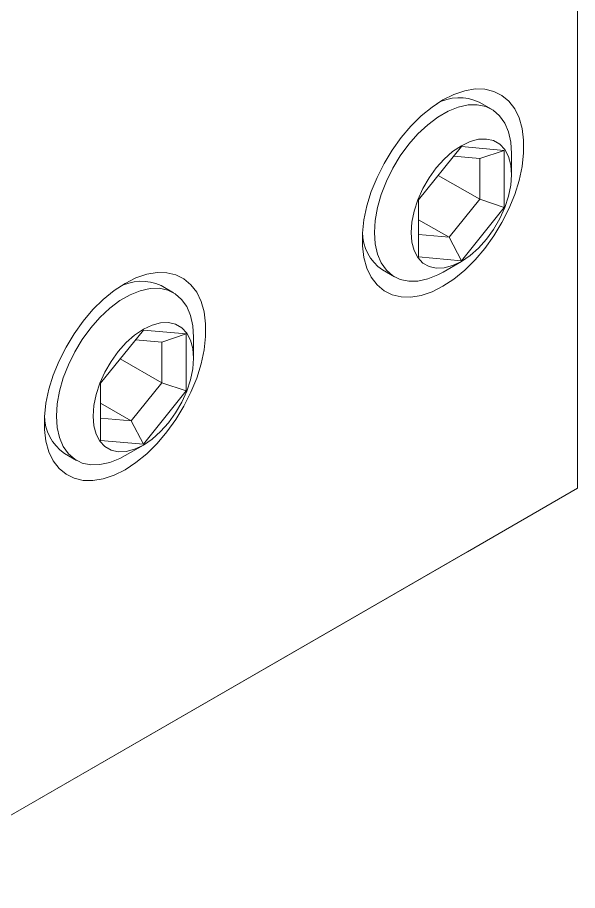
# Model space of a CAD drawing. Header units: inches. Extents: x 0.1 to 10.9, y 0 to 8.5.
# Drawn here: x 10.124 to 10.448, y 6.091 to 6.596 of the extents above; entities that cross this region are included whole.
import ezdxf

# ---------------------------------------------------------------- set-up
doc = ezdxf.new("R2010")
doc.units = ezdxf.units.IN
doc.header["$MEASUREMENT"] = 0

msp = doc.modelspace()

# ---------------------------------------------------------------- linework, layer by layer
at = {"color": 7, "linetype": 'Continuous', "lineweight": 0}
for p, q in [((10.4479522956, 6.3239032579), (10.4479522956, 7.4833912108)), ((10.3981682742, 6.5430663224), (10.3910972064, 6.5471483629)), ((10.356028414, 6.4906574353), (10.3807771514, 6.5214446293)), ((10.3807771514, 6.5214446293), (10.4055258887, 6.5192317192)), ((10.4055258887, 6.5192317192), (10.3913837531, 6.5145174186)), ((10.4055258887, 6.5192317192), (10.4055258887, 6.4862316152)), ((10.3913837531, 6.5145174186), (10.3762932788, 6.5158667344)), ((10.3913837531, 6.4909459158), (10.3913837531, 6.5145174186)), ((10.4097685294, 6.5051808915), (10.4097685294, 6.5174270132)), ((10.3673933352, 6.5047952892), (10.3913837531, 6.4909459158)), ((10.356028414, 6.4576573313), (10.356028414, 6.4906574353)), ((10.3737060836, 6.4689550629), (10.3913837531, 6.4909459158)), ((10.4055258887, 6.4862316152), (10.3913837531, 6.4909459158)), ((10.4055258887, 6.4862316152), (10.3807771514, 6.4554444212)), ((10.356028414, 6.4791601643), (10.3737060836, 6.4689550629)), ((10.356028414, 6.470535713), (10.3737060836, 6.4689550629)), ((10.3807771514, 6.4554444212), (10.3737060836, 6.4689550629)), ((10.3807771514, 6.4554444212), (10.356028414, 6.4576573313)), ((10.3701769855, 6.4488450165), (10.3807818633, 6.4549690725)), ((10.3351017573, 6.4501508903), (10.3421728252, 6.4460688498)), ((10.2143205111, 6.4369332678), (10.2072494433, 6.4410153084)), ((10.1721806509, 6.3845243808), (10.1969293883, 6.4153115747)), ((10.1969293883, 6.4153115747), (10.2216781256, 6.4130986647)), ((10.2216781256, 6.4130986647), (10.20753599, 6.4083843641)), ((10.2216781256, 6.4130986647), (10.2216781256, 6.3800985606)), ((10.20753599, 6.4083843641), (10.1924455157, 6.4097336799)), ((10.20753599, 6.3848128612), (10.20753599, 6.4083843641)), ((10.2259207663, 6.399047837), (10.2259207663, 6.4112939587)), ((10.1835455721, 6.3986622347), (10.20753599, 6.3848128612)), ((10.1721806509, 6.3515242767), (10.1721806509, 6.3845243808)), ((10.1898583205, 6.3628220084), (10.20753599, 6.3848128612)), ((10.2216781256, 6.3800985606), (10.20753599, 6.3848128612)), ((10.2216781256, 6.3800985606), (10.1969293883, 6.3493113667)), ((10.1721806509, 6.3730271098), (10.1898583205, 6.3628220084)), ((10.1721806509, 6.3644026584), (10.1898583205, 6.3628220084)), ((10.1969293883, 6.3493113667), (10.1898583205, 6.3628220084)), ((10.1969293883, 6.3493113667), (10.1721806509, 6.3515242767)), ((10.1863292223, 6.342711962), (10.1969341002, 6.348836018)), ((10.1512539942, 6.3440178358), (10.158325062, 6.3399357952)), ((10.1085410406, 6.127965311), (10.4479522956, 6.3239032579)), ((10.3843126853, 6.2871529498), (10.4479522956, 6.3239032579)), ((10.0449014303, 6.091215003), (10.3843126853, 6.2871529498))]:
    msp.add_line(p, q, dxfattribs=at)
at = {"color": 7, "linetype": 'Continuous', "lineweight": 0, "flags": 128}
for points in [[(10.3701705497, 6.5484592797), (10.3765253175, 6.5516258589), (10.382761708, 6.5537295505), (10.3887635491, 6.5547311666), (10.3944190377, 6.554612049), (10.399622823, 6.5533744167), (10.404277968, 6.5510413244), (10.4082977565, 6.5476562333), (10.4116073071, 6.543282201), (10.4141449695, 6.5380007077), (10.4158634715, 6.5319101375), (10.4167308009, 6.5251239462), (10.4167308009, 6.5177685478), (10.4158634715, 6.5099809593), (10.4141449695, 6.5019062488), (10.4116073071, 6.493694833), (10.4082977565, 6.4854996748), (10.404277968, 6.4774734347), (10.399622823, 6.4697656263), (10.3944190377, 6.4625198315), (10.3887635491, 6.4558710258), (10.382761708, 6.4499430637), (10.3765253175, 6.444846372), (10.3701705497, 6.4406758925), (10.3638157818, 6.4375093133), (10.3575793913, 6.4354056217), (10.3515775503, 6.4344040056), (10.3459220616, 6.4345231231), (10.3407182764, 6.4357607554), (10.3360631313, 6.4380938477), (10.3320433429, 6.4414789389), (10.3287337922, 6.4458529711), (10.3261961299, 6.4511344644), (10.3244776278, 6.4572250346), (10.3236102984, 6.4640112259), (10.3236102984, 6.4713666244), (10.3244776278, 6.4791542129), (10.3261961299, 6.4872289233), (10.3287337922, 6.4954403392), (10.3320433429, 6.5036354973), (10.3360631313, 6.5116617374), (10.3407182764, 6.5193695458), (10.3459220616, 6.5266153406), (10.3515775503, 6.5332641464), (10.3575793913, 6.5391921085), (10.3638157818, 6.5442888001), (10.3701705497, 6.5484592797)], [(10.3701769855, 6.4488450165), (10.3672113889, 6.4472608734), (10.3613591702, 6.444901053), (10.3557037832, 6.4436507008), (10.3503715598, 6.4435377477), (10.3454816131, 6.4445647168), (10.3411431765, 6.4467086675), (10.3374531634, 6.4499217072), (10.3344940027, 6.4541320622), (10.3323317971, 6.4592456799), (10.3310148466, 6.4651483306), (10.3305725699, 6.4717081589), (10.3310148466, 6.4787786291), (10.3323317971, 6.4862017984), (10.3344940027, 6.4938118456), (10.3374531634, 6.5014387748), (10.3411431765, 6.508912213), (10.3454816131, 6.5160652159), (10.3503715598, 6.5227379973), (10.3557037832, 6.5287814983), (10.3613591702, 6.534060717), (10.3672113889, 6.5384577244), (10.3731297104, 6.5418742987), (10.3789819291, 6.5442341192), (10.3846373161, 6.5454844714), (10.3899695395, 6.5455974245), (10.3948594862, 6.5445704553), (10.3991979228, 6.5424265047), (10.4028879359, 6.5392134649), (10.4058470966, 6.53500311), (10.4080093023, 6.5298894922), (10.4093262527, 6.5239868415), (10.4097685294, 6.5174270132), (10.4097685294, 6.5174270132)], [(10.4097685294, 6.5051808915), (10.4093280852, 6.5107400523), (10.4080201354, 6.5156217748), (10.4058844212, 6.5196777303), (10.4029858354, 6.5227846806), (10.39941245, 6.5248482227), (10.3952728404, 6.5258056569), (10.3906927867, 6.525627892), (10.3858114513, 6.5243203294), (10.3807771514, 6.5219226985), (10.3757428514, 6.5185078503), (10.3708615161, 6.5141795432), (10.3662814624, 6.5090692906), (10.3621418528, 6.503332365), (10.3585684673, 6.4971430798), (10.3556698815, 6.4906894935), (10.3535341674, 6.484167695), (10.3522262175, 6.4777758457), (10.3517857734, 6.4717081589), (10.3522262175, 6.4661489982), (10.3535341674, 6.4612672757), (10.3556698815, 6.4572113202), (10.3585684673, 6.4541043699), (10.3621418528, 6.4520408277), (10.3662814624, 6.4510833935), (10.3708615161, 6.4512611584), (10.3757428514, 6.4525687211), (10.3807771514, 6.4549663519), (10.3858114513, 6.4583812001), (10.3906927867, 6.4627095072), (10.3952728404, 6.4678197598), (10.39941245, 6.4735566855), (10.4029858354, 6.4797459706), (10.4058844212, 6.486199557), (10.4080201354, 6.4927213555), (10.4093280852, 6.4991132047), (10.4097685294, 6.5051808915)], [(10.1863227866, 6.4423262251), (10.1926775544, 6.4454928044), (10.1989139449, 6.4475964959), (10.204915786, 6.448598112), (10.2105712746, 6.4484789945), (10.2157750598, 6.4472413622), (10.2204302049, 6.4449082699), (10.2244499933, 6.4415231787), (10.227759544, 6.4371491465), (10.2302972063, 6.4318676532), (10.2320157084, 6.425777083), (10.2328830378, 6.4189908917), (10.2328830378, 6.4116354932), (10.2320157084, 6.4038479047), (10.2302972063, 6.3957731943), (10.227759544, 6.3875617784), (10.2244499933, 6.3793666203), (10.2204302049, 6.3713403802), (10.2157750598, 6.3636325718), (10.2105712746, 6.356386777), (10.204915786, 6.3497379712), (10.1989139449, 6.3438100091), (10.1926775544, 6.3387133175), (10.1863227866, 6.334542838), (10.1799680187, 6.3313762587), (10.1737316282, 6.3292725671), (10.1677297871, 6.328270951), (10.1620742985, 6.3283900686), (10.1568705133, 6.3296277009), (10.1522153682, 6.3319607932), (10.1481955798, 6.3353458843), (10.1448860291, 6.3397199166), (10.1423483668, 6.3450014099), (10.1406298647, 6.3510919801), (10.1397625353, 6.3578781714), (10.1397625353, 6.3652335699), (10.1406298647, 6.3730211583), (10.1423483668, 6.3810958688), (10.1448860291, 6.3893072847), (10.1481955798, 6.3975024428), (10.1522153682, 6.4055286829), (10.1568705133, 6.4132364913), (10.1620742985, 6.4204822861), (10.1677297871, 6.4271310919), (10.1737316282, 6.4330590539), (10.1799680187, 6.4381557456), (10.1863227866, 6.4423262251)], [(10.1863292223, 6.342711962), (10.1833636258, 6.3411278189), (10.1775114071, 6.3387679984), (10.1718560201, 6.3375176462), (10.1665237967, 6.3374046931), (10.16163385, 6.3384316623), (10.1572954134, 6.3405756129), (10.1536054003, 6.3437886527), (10.1506462396, 6.3479990076), (10.1484840339, 6.3531126254), (10.1471670835, 6.3590152761), (10.1467248068, 6.3655751044), (10.1471670835, 6.3726455745), (10.1484840339, 6.3800687439), (10.1506462396, 6.3876787911), (10.1536054003, 6.3953057203), (10.1572954134, 6.4027791585), (10.16163385, 6.4099321614), (10.1665237967, 6.4166049428), (10.1718560201, 6.4226484438), (10.1775114071, 6.4279276625), (10.1833636258, 6.4323246699), (10.1892819473, 6.4357412442), (10.195134166, 6.4381010646), (10.200789553, 6.4393514168), (10.2061217764, 6.4394643699), (10.2110117231, 6.4384374008), (10.2153501597, 6.4362934502), (10.2190401728, 6.4330804104), (10.2219993335, 6.4288700554), (10.2241615392, 6.4237564377), (10.2254784896, 6.417853787), (10.2259207663, 6.4112939587), (10.2259207663, 6.4112939587)], [(10.2259207663, 6.399047837), (10.2254803221, 6.4046069978), (10.2241723723, 6.4094887202), (10.2220366581, 6.4135446757), (10.2191380723, 6.4166516261), (10.2155646869, 6.4187151682), (10.2114250773, 6.4196726024), (10.2068450235, 6.4194948375), (10.2019636882, 6.4181872748), (10.1969293883, 6.415789644), (10.1918950883, 6.4123747958), (10.187013753, 6.4080464887), (10.1824336993, 6.4029362361), (10.1782940897, 6.3971993104), (10.1747207042, 6.3910100253), (10.1718221184, 6.384556439), (10.1696864043, 6.3780346404), (10.1683784544, 6.3716427912), (10.1679380102, 6.3655751044), (10.1683784544, 6.3600159436), (10.1696864043, 6.3551342212), (10.1718221184, 6.3510782657), (10.1747207042, 6.3479713153), (10.1782940897, 6.3459077732), (10.1824336993, 6.344950339), (10.187013753, 6.3451281039), (10.1918950883, 6.3464356666), (10.1969293883, 6.3488332974), (10.2019636882, 6.3522481456), (10.2068450235, 6.3565764527), (10.2114250773, 6.3616867053), (10.2155646869, 6.367423631), (10.2191380723, 6.3736129161), (10.2220366581, 6.3800665024), (10.2241723723, 6.386588301), (10.2254803221, 6.3929801502), (10.2259207663, 6.399047837)]]:
    msp.add_lwpolyline(points, dxfattribs=at)
at = {"color": 7, "linetype": 'Continuous', "lineweight": 0}
for centre, radius, start, end in [((10.3797327272, 6.5231330366), 0.0265685394471299, 64.6756554432, 119.9148579941), ((10.3500973271, 6.4719399095), 0.026450490867062, 179.9566426158, 235.4635970137), ((10.195884964, 6.416999982), 0.0265685394414688, 64.6756554403, 119.9148579654), ((10.1662495639, 6.365806855), 0.0264504908602663, 179.9566426509, 235.4635970172)]:
    msp.add_arc(centre, radius, start, end, dxfattribs=at)

doc.saveas('drawing.dxf')
